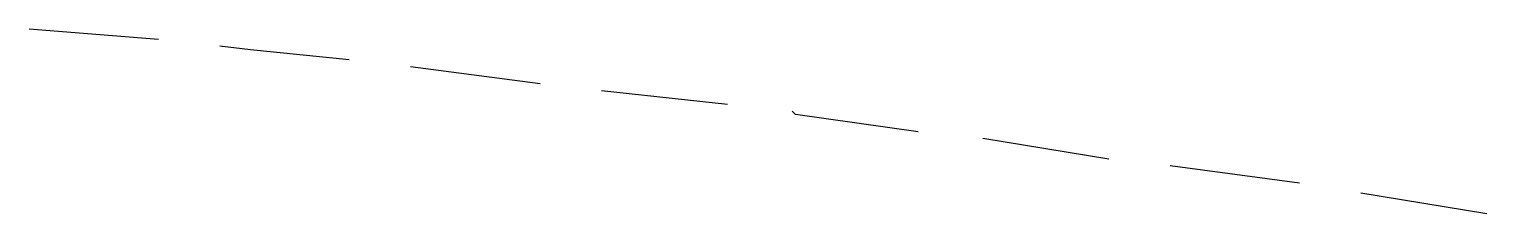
# Model space of a CAD drawing. Header units: feet. Extents: x -84 to 198, y -22 to 181.
# Drawn here: x 100.59 to 106.29, y 159.04 to 159.76 of the extents above; entities that cross this region are included whole.
import ezdxf

# ---------------------------------------------------------------- set-up
doc = ezdxf.new("R2010")
doc.units = ezdxf.units.FT
doc.layers.add('A-LINEA', color=7, linetype='CONTINUOUS')

msp = doc.modelspace()

# ---------------------------------------------------------------- linework, layer by layer
at = {"layer": 'A-LINEA'}
for p, q in [((101.0933, 159.7244), (100.5867, 159.7644)), ((102.5867, 159.5511), (102.08, 159.6178)), ((103.32, 159.4711), (102.8267, 159.5244)), ((104.8133, 159.2578), (104.32, 159.3378)), ((105.56, 159.1644), (105.0533, 159.2311)), ((106.2933, 159.0444), (105.8, 159.1244))]:
    msp.add_line(p, q, dxfattribs=at)
for points in [[(101.84, 159.6444), (101.4533, 159.6844), (101.3333, 159.6978)], [(104.0667, 159.3644), (103.5867, 159.4311), (103.5733, 159.4444)]]:
    msp.add_lwpolyline(points, dxfattribs=at)

doc.saveas('drawing.dxf')
